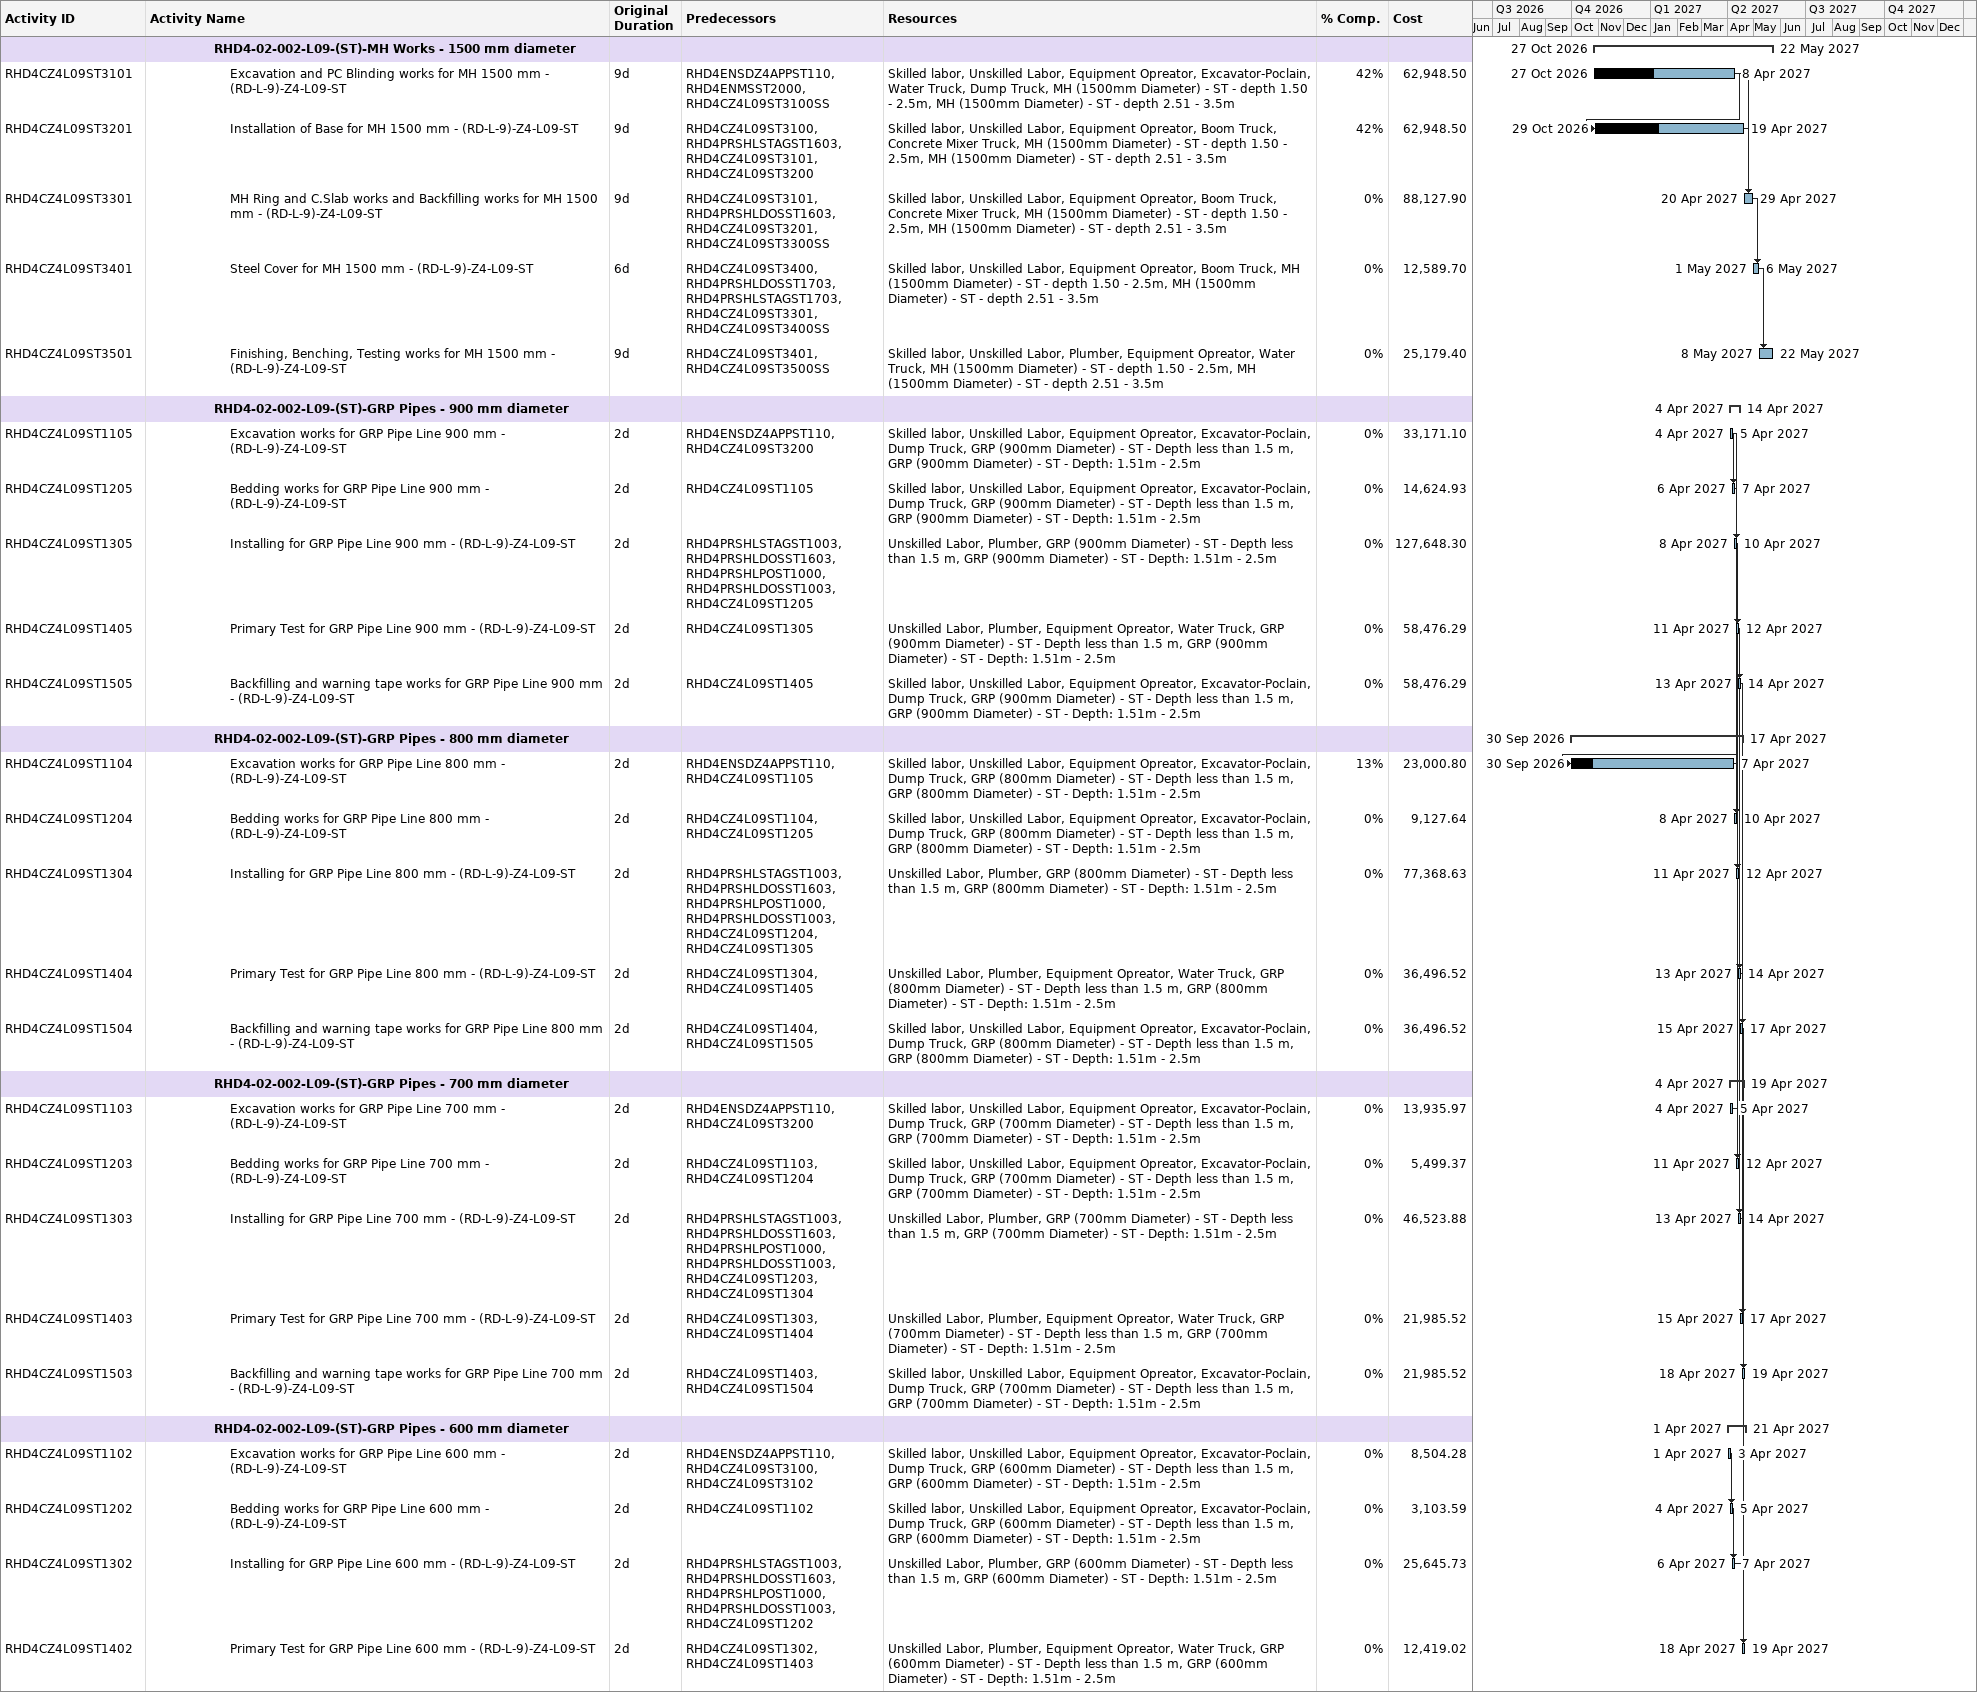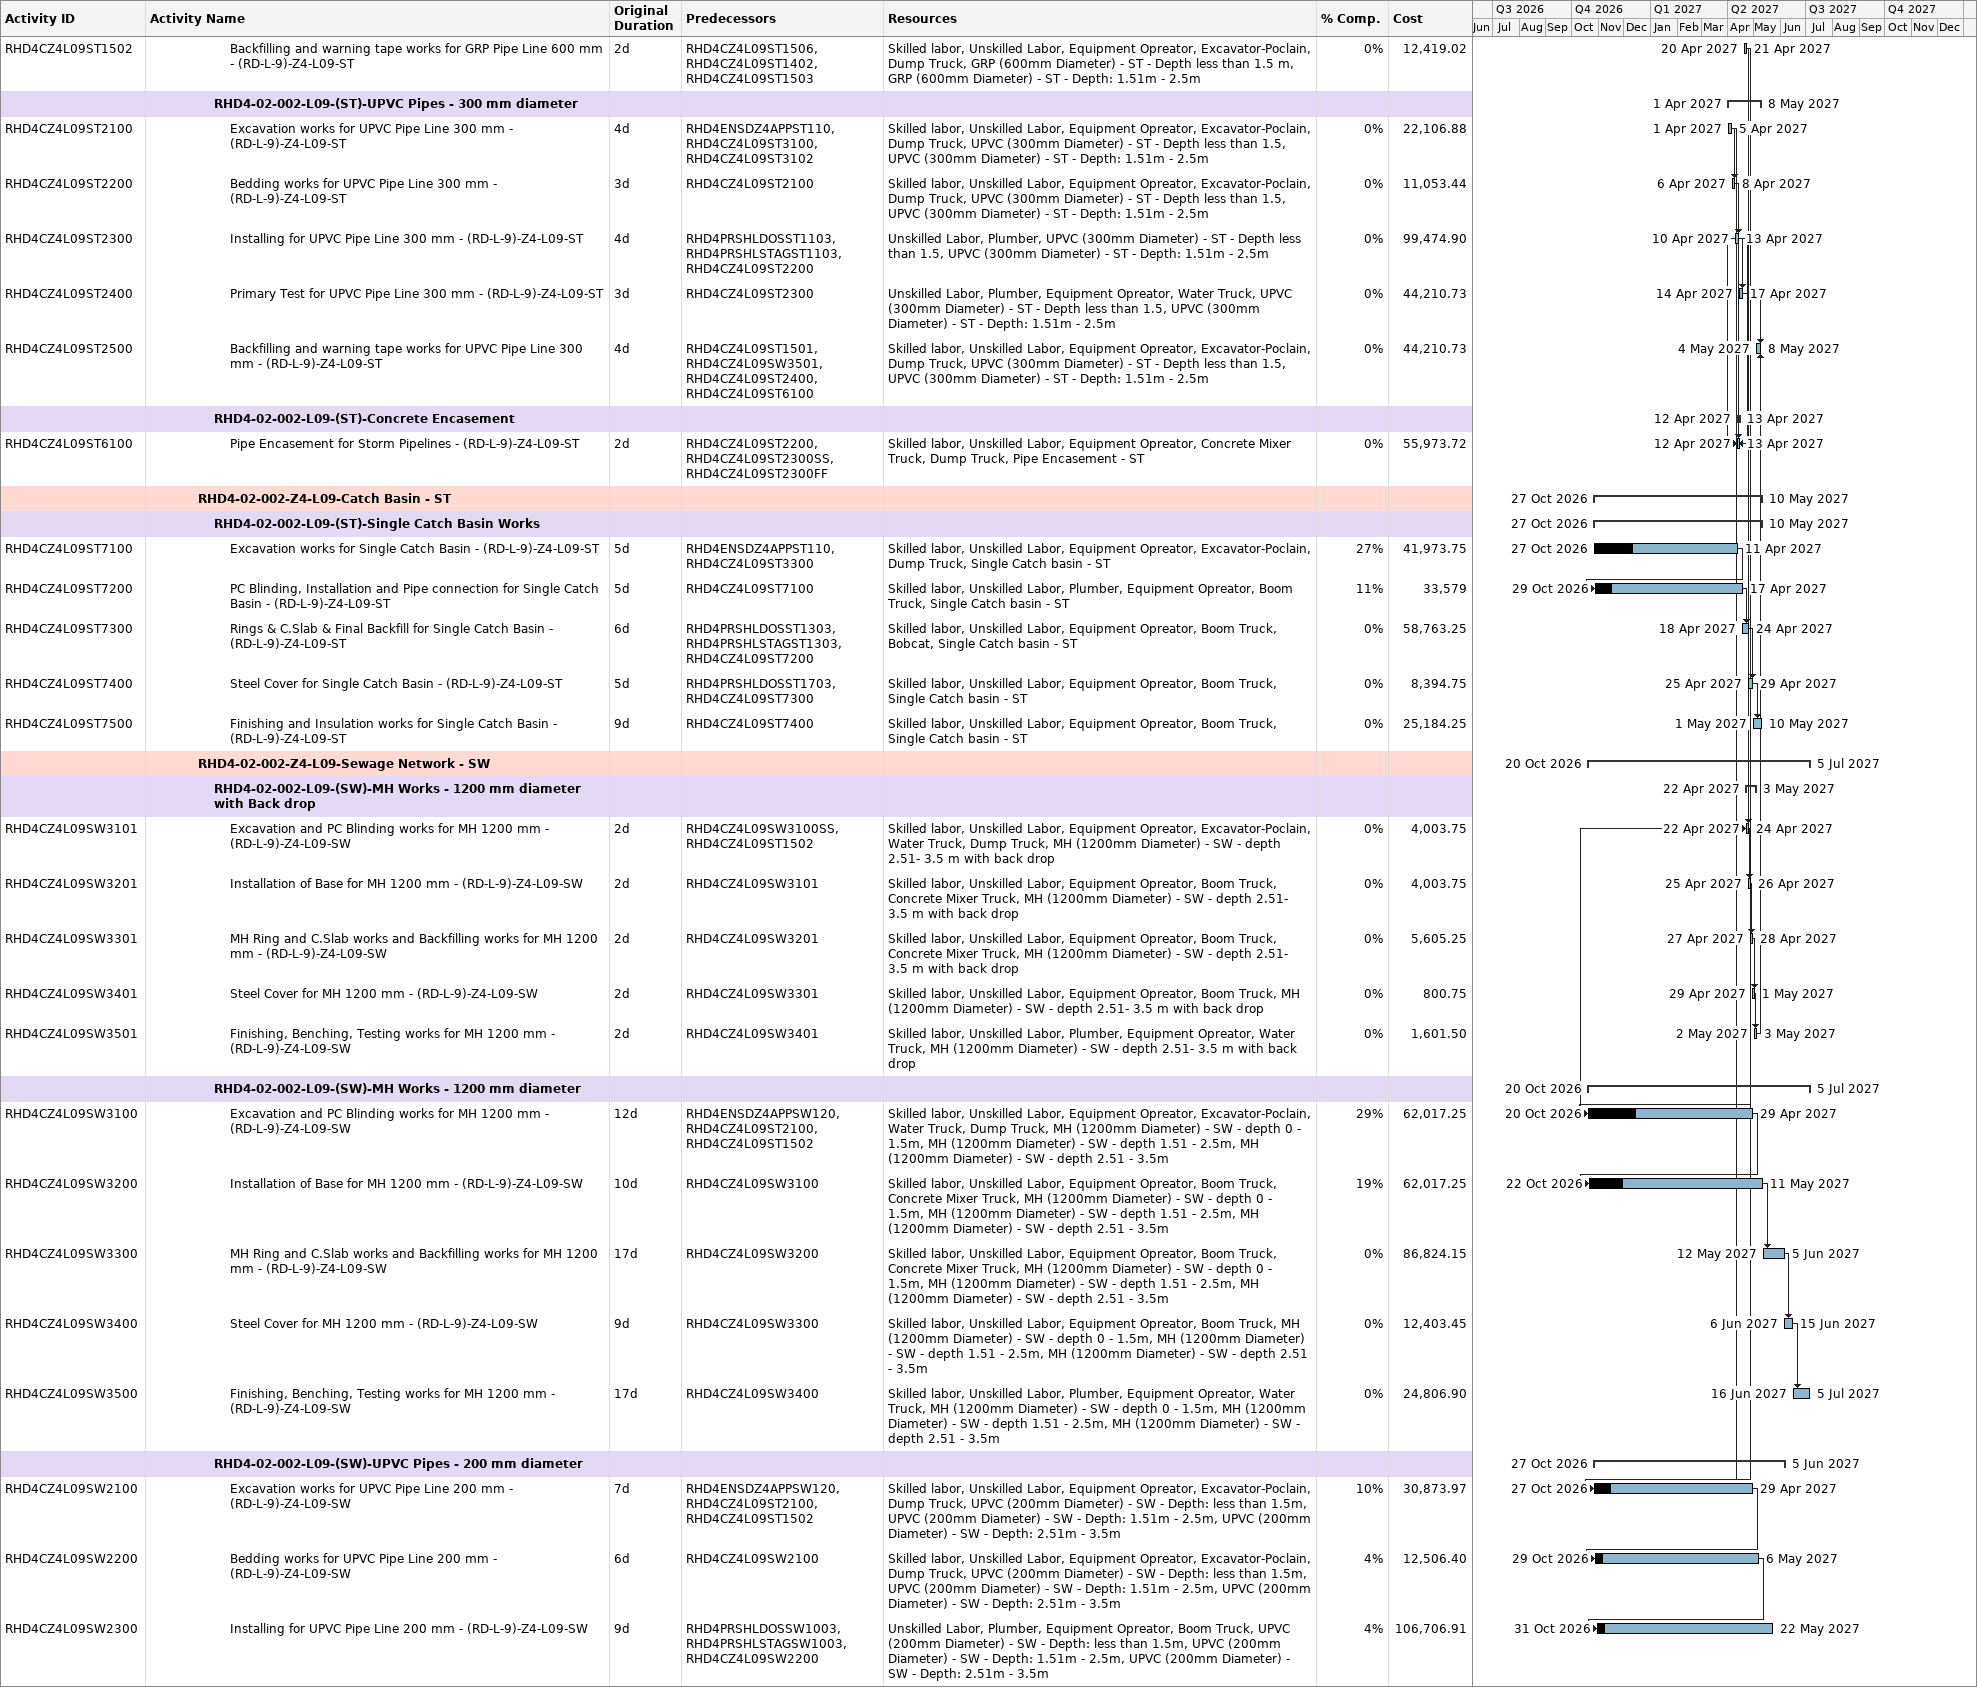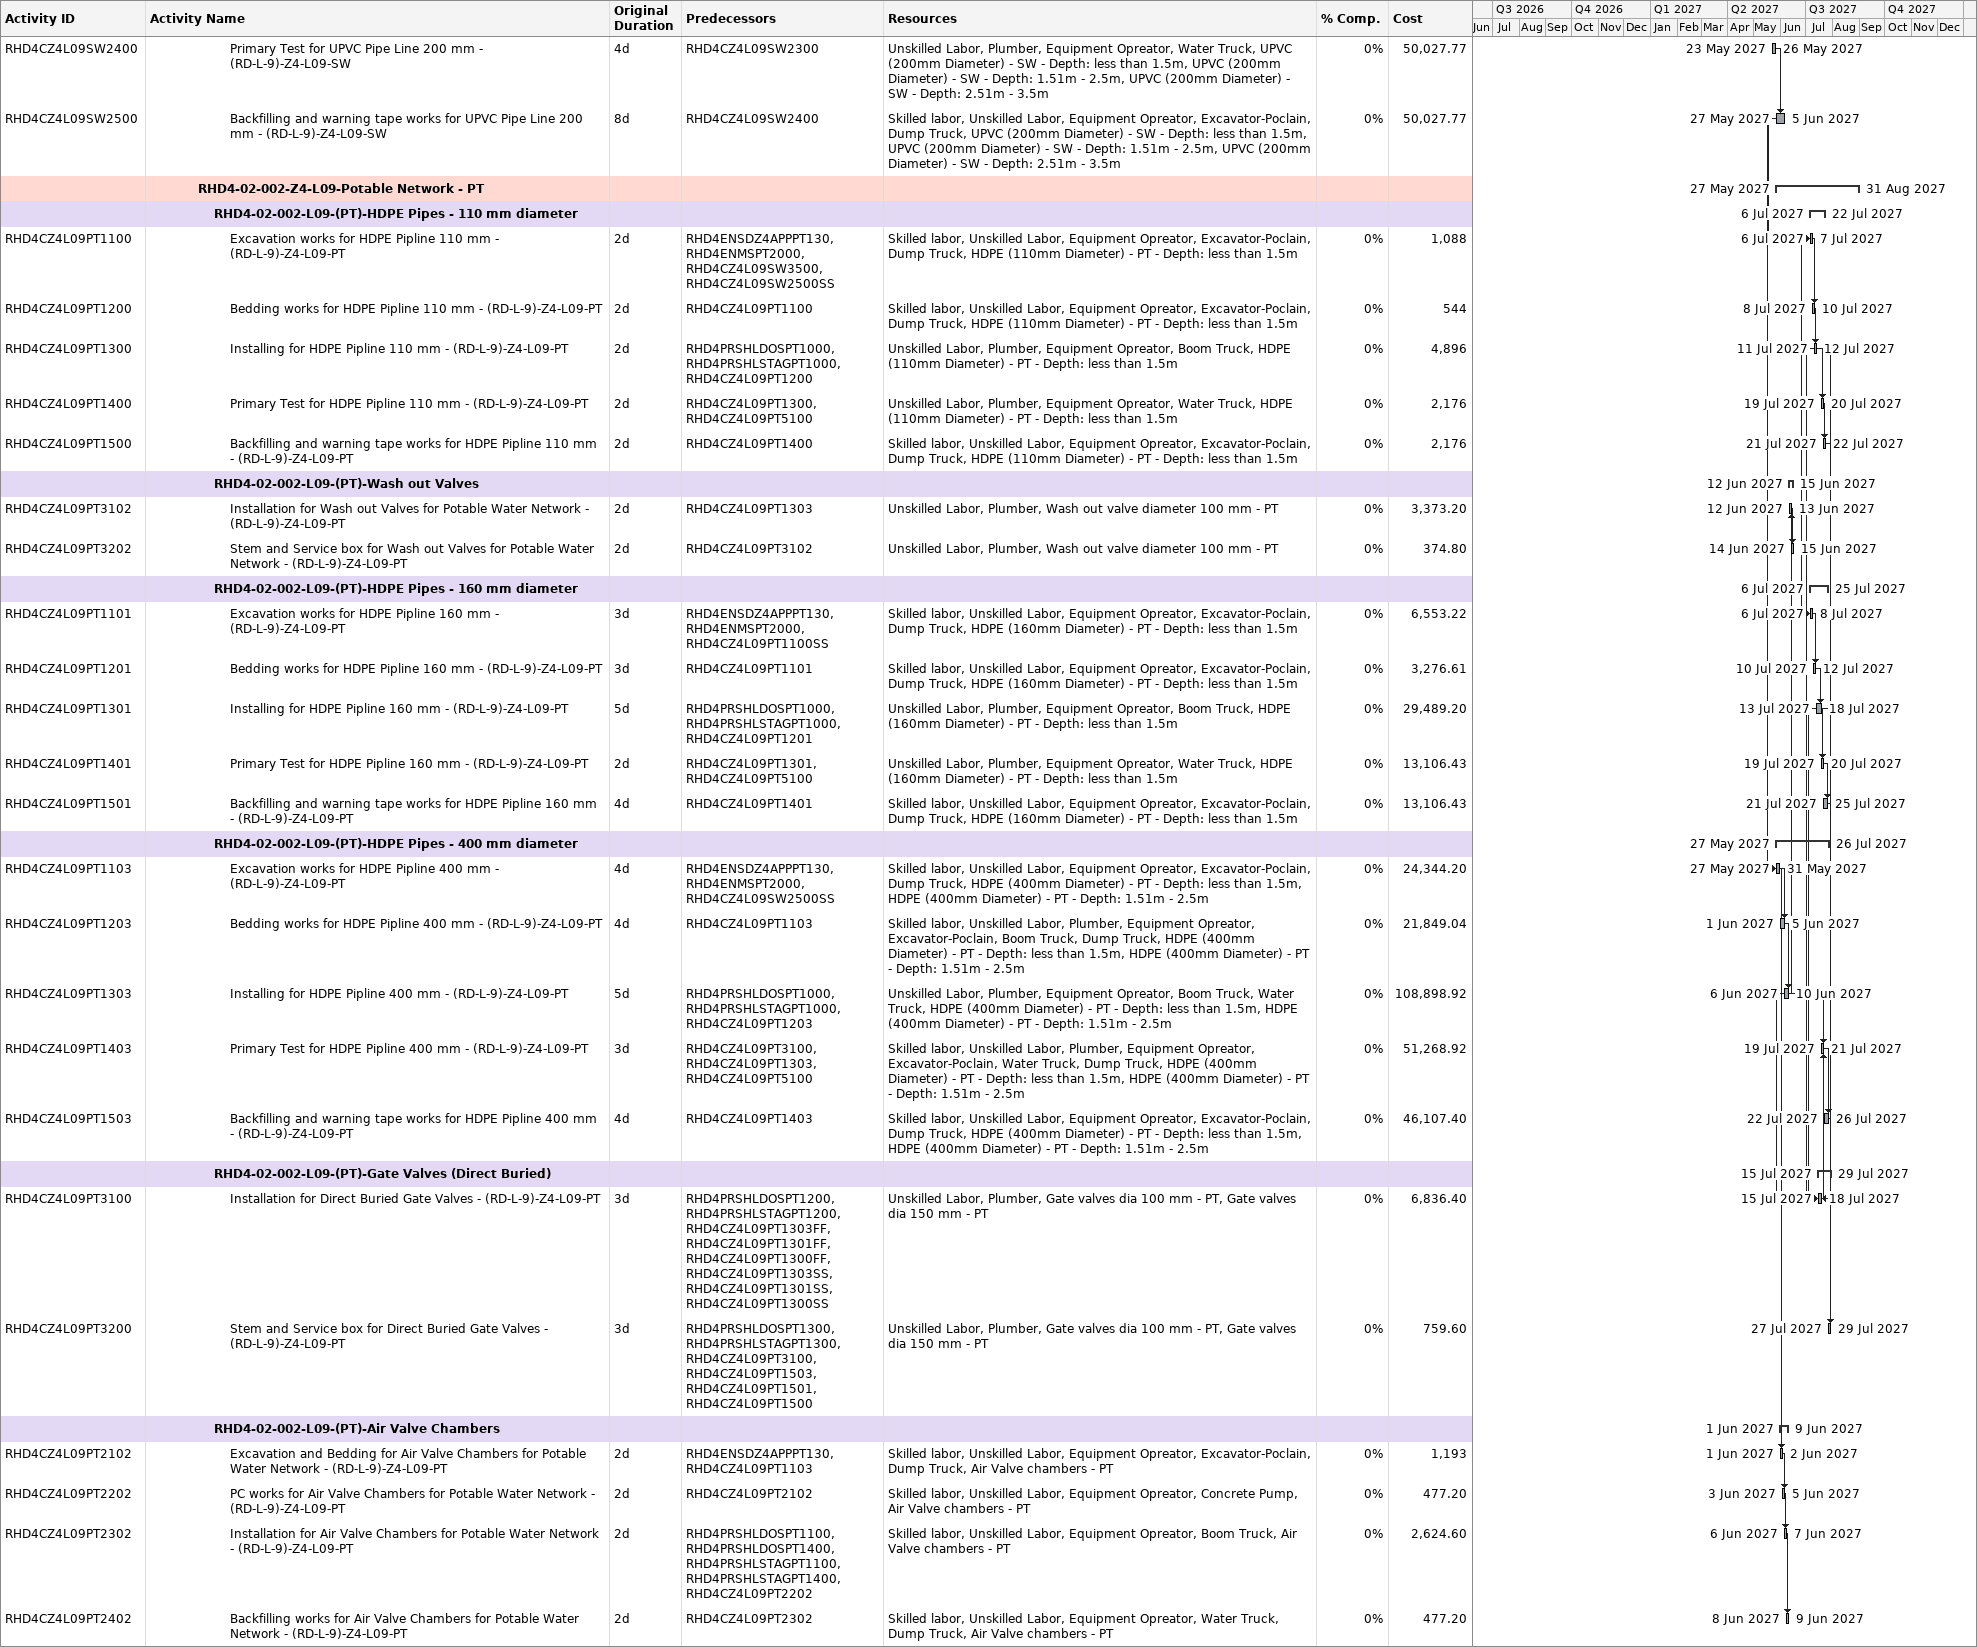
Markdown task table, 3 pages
| ID | Level | Task | Original duration | Start | Finish | Predecessors | Resources | % complete | Cost |
|---|---|---|---|---|---|---|---|---|---|
|  | 5 | **RHD4-02-002-L09-(ST)-MH Works - 1500 mm diameter** |  | 2026-10-27 | 2027-05-22 |  |  |  |  |
| RHD4CZ4L09ST3101 | 6 | Excavation and PC Blinding works for MH 1500 mm - (RD-L-9)-Z4-L09-ST | 9d | 2026-10-27 | 2027-04-08 | RHD4ENSDZ4APPST110, RHD4ENMSST2000, RHD4CZ4L09ST3100SS | Skilled labor, Unskilled Labor, Equipment Opreator, Excavator-Poclain, Water Truck, Dump Truck, MH (1500mm Diameter) - ST - depth 1.50 - 2.5m, MH (1500mm Diameter) - ST - depth 2.51 - 3.5m | 42 | 62948.50 |
| RHD4CZ4L09ST3201 | 6 | Installation of Base for MH 1500 mm - (RD-L-9)-Z4-L09-ST | 9d | 2026-10-29 | 2027-04-19 | RHD4CZ4L09ST3100, RHD4PRSHLSTAGST1603, RHD4CZ4L09ST3101, RHD4CZ4L09ST3200 | Skilled labor, Unskilled Labor, Equipment Opreator, Boom Truck, Concrete Mixer Truck, MH (1500mm Diameter) - ST - depth 1.50 - 2.5m, MH (1500mm Diameter) - ST - depth 2.51 - 3.5m | 42 | 62948.50 |
| RHD4CZ4L09ST3301 | 6 | MH Ring and C.Slab works and Backfilling works for MH 1500 mm - (RD-L-9)-Z4-L09-ST | 9d | 2027-04-20 | 2027-04-29 | RHD4CZ4L09ST3101, RHD4PRSHLDOSST1603, RHD4CZ4L09ST3201, RHD4CZ4L09ST3300SS | Skilled labor, Unskilled Labor, Equipment Opreator, Boom Truck, Concrete Mixer Truck, MH (1500mm Diameter) - ST - depth 1.50 - 2.5m, MH (1500mm Diameter) - ST - depth 2.51 - 3.5m | 0 | 88127.90 |
| RHD4CZ4L09ST3401 | 6 | Steel Cover for MH 1500 mm - (RD-L-9)-Z4-L09-ST | 6d | 2027-05-01 | 2027-05-06 | RHD4CZ4L09ST3400, RHD4PRSHLDOSST1703, RHD4PRSHLSTAGST1703, RHD4CZ4L09ST3301, RHD4CZ4L09ST3400SS | Skilled labor, Unskilled Labor, Equipment Opreator, Boom Truck, MH (1500mm Diameter) - ST - depth 1.50 - 2.5m, MH (1500mm Diameter) - ST - depth 2.51 - 3.5m | 0 | 12589.70 |
| RHD4CZ4L09ST3501 | 6 | Finishing, Benching, Testing works for MH 1500 mm - (RD-L-9)-Z4-L09-ST | 9d | 2027-05-08 | 2027-05-22 | RHD4CZ4L09ST3401, RHD4CZ4L09ST3500SS | Skilled labor, Unskilled Labor, Plumber, Equipment Opreator, Water Truck, MH (1500mm Diameter) - ST - depth 1.50 - 2.5m, MH (1500mm Diameter) - ST - depth 2.51 - 3.5m | 0 | 25179.40 |
|  | 5 | **RHD4-02-002-L09-(ST)-GRP Pipes - 900 mm diameter** |  | 2027-04-04 | 2027-04-14 |  |  |  |  |
| RHD4CZ4L09ST1105 | 6 | Excavation works for GRP Pipe Line 900 mm - (RD-L-9)-Z4-L09-ST | 2d | 2027-04-04 | 2027-04-05 | RHD4ENSDZ4APPST110, RHD4CZ4L09ST3200 | Skilled labor, Unskilled Labor, Equipment Opreator, Excavator-Poclain, Dump Truck, GRP (900mm Diameter) - ST - Depth less than 1.5 m, GRP (900mm Diameter) - ST - Depth: 1.51m - 2.5m | 0 | 33171.10 |
| RHD4CZ4L09ST1205 | 6 | Bedding works for GRP Pipe Line 900 mm - (RD-L-9)-Z4-L09-ST | 2d | 2027-04-06 | 2027-04-07 | RHD4CZ4L09ST1105 | Skilled labor, Unskilled Labor, Equipment Opreator, Excavator-Poclain, Dump Truck, GRP (900mm Diameter) - ST - Depth less than 1.5 m, GRP (900mm Diameter) - ST - Depth: 1.51m - 2.5m | 0 | 14624.93 |
| RHD4CZ4L09ST1305 | 6 | Installing for GRP Pipe Line 900 mm - (RD-L-9)-Z4-L09-ST | 2d | 2027-04-08 | 2027-04-10 | RHD4PRSHLSTAGST1003, RHD4PRSHLDOSST1603, RHD4PRSHLPOST1000, RHD4PRSHLDOSST1003, RHD4CZ4L09ST1205 | Unskilled Labor, Plumber, GRP (900mm Diameter) - ST - Depth less than 1.5 m, GRP (900mm Diameter) - ST - Depth: 1.51m - 2.5m | 0 | 127648.30 |
| RHD4CZ4L09ST1405 | 6 | Primary Test for GRP Pipe Line 900 mm - (RD-L-9)-Z4-L09-ST | 2d | 2027-04-11 | 2027-04-12 | RHD4CZ4L09ST1305 | Unskilled Labor, Plumber, Equipment Opreator, Water Truck, GRP (900mm Diameter) - ST - Depth less than 1.5 m, GRP (900mm Diameter) - ST - Depth: 1.51m - 2.5m | 0 | 58476.29 |
| RHD4CZ4L09ST1505 | 6 | Backfilling and warning tape works for GRP Pipe Line 900 mm - (RD-L-9)-Z4-L09-ST | 2d | 2027-04-13 | 2027-04-14 | RHD4CZ4L09ST1405 | Skilled labor, Unskilled Labor, Equipment Opreator, Excavator-Poclain, Dump Truck, GRP (900mm Diameter) - ST - Depth less than 1.5 m, GRP (900mm Diameter) - ST - Depth: 1.51m - 2.5m | 0 | 58476.29 |
|  | 5 | **RHD4-02-002-L09-(ST)-GRP Pipes - 800 mm diameter** |  | 2026-09-30 | 2027-04-17 |  |  |  |  |
| RHD4CZ4L09ST1104 | 6 | Excavation works for GRP Pipe Line 800 mm - (RD-L-9)-Z4-L09-ST | 2d | 2026-09-30 | 2027-04-07 | RHD4ENSDZ4APPST110, RHD4CZ4L09ST1105 | Skilled labor, Unskilled Labor, Equipment Opreator, Excavator-Poclain, Dump Truck, GRP (800mm Diameter) - ST - Depth less than 1.5 m, GRP (800mm Diameter) - ST - Depth: 1.51m - 2.5m | 13 | 23000.80 |
| RHD4CZ4L09ST1204 | 6 | Bedding works for GRP Pipe Line 800 mm - (RD-L-9)-Z4-L09-ST | 2d | 2027-04-08 | 2027-04-10 | RHD4CZ4L09ST1104, RHD4CZ4L09ST1205 | Skilled labor, Unskilled Labor, Equipment Opreator, Excavator-Poclain, Dump Truck, GRP (800mm Diameter) - ST - Depth less than 1.5 m, GRP (800mm Diameter) - ST - Depth: 1.51m - 2.5m | 0 | 9127.64 |
| RHD4CZ4L09ST1304 | 6 | Installing for GRP Pipe Line 800 mm - (RD-L-9)-Z4-L09-ST | 2d | 2027-04-11 | 2027-04-12 | RHD4PRSHLSTAGST1003, RHD4PRSHLDOSST1603, RHD4PRSHLPOST1000, RHD4PRSHLDOSST1003, RHD4CZ4L09ST1204, RHD4CZ4L09ST1305 | Unskilled Labor, Plumber, GRP (800mm Diameter) - ST - Depth less than 1.5 m, GRP (800mm Diameter) - ST - Depth: 1.51m - 2.5m | 0 | 77368.63 |
| RHD4CZ4L09ST1404 | 6 | Primary Test for GRP Pipe Line 800 mm - (RD-L-9)-Z4-L09-ST | 2d | 2027-04-13 | 2027-04-14 | RHD4CZ4L09ST1304, RHD4CZ4L09ST1405 | Unskilled Labor, Plumber, Equipment Opreator, Water Truck, GRP (800mm Diameter) - ST - Depth less than 1.5 m, GRP (800mm Diameter) - ST - Depth: 1.51m - 2.5m | 0 | 36496.52 |
| RHD4CZ4L09ST1504 | 6 | Backfilling and warning tape works for GRP Pipe Line 800 mm - (RD-L-9)-Z4-L09-ST | 2d | 2027-04-15 | 2027-04-17 | RHD4CZ4L09ST1404, RHD4CZ4L09ST1505 | Skilled labor, Unskilled Labor, Equipment Opreator, Excavator-Poclain, Dump Truck, GRP (800mm Diameter) - ST - Depth less than 1.5 m, GRP (800mm Diameter) - ST - Depth: 1.51m - 2.5m | 0 | 36496.52 |
|  | 5 | **RHD4-02-002-L09-(ST)-GRP Pipes - 700 mm diameter** |  | 2027-04-04 | 2027-04-19 |  |  |  |  |
| RHD4CZ4L09ST1103 | 6 | Excavation works for GRP Pipe Line 700 mm - (RD-L-9)-Z4-L09-ST | 2d | 2027-04-04 | 2027-04-05 | RHD4ENSDZ4APPST110, RHD4CZ4L09ST3200 | Skilled labor, Unskilled Labor, Equipment Opreator, Excavator-Poclain, Dump Truck, GRP (700mm Diameter) - ST - Depth less than 1.5 m, GRP (700mm Diameter) - ST - Depth: 1.51m - 2.5m | 0 | 13935.97 |
| RHD4CZ4L09ST1203 | 6 | Bedding works for GRP Pipe Line 700 mm - (RD-L-9)-Z4-L09-ST | 2d | 2027-04-11 | 2027-04-12 | RHD4CZ4L09ST1103, RHD4CZ4L09ST1204 | Skilled labor, Unskilled Labor, Equipment Opreator, Excavator-Poclain, Dump Truck, GRP (700mm Diameter) - ST - Depth less than 1.5 m, GRP (700mm Diameter) - ST - Depth: 1.51m - 2.5m | 0 | 5499.37 |
| RHD4CZ4L09ST1303 | 6 | Installing for GRP Pipe Line 700 mm - (RD-L-9)-Z4-L09-ST | 2d | 2027-04-13 | 2027-04-14 | RHD4PRSHLSTAGST1003, RHD4PRSHLDOSST1603, RHD4PRSHLPOST1000, RHD4PRSHLDOSST1003, RHD4CZ4L09ST1203, RHD4CZ4L09ST1304 | Unskilled Labor, Plumber, GRP (700mm Diameter) - ST - Depth less than 1.5 m, GRP (700mm Diameter) - ST - Depth: 1.51m - 2.5m | 0 | 46523.88 |
| RHD4CZ4L09ST1403 | 6 | Primary Test for GRP Pipe Line 700 mm - (RD-L-9)-Z4-L09-ST | 2d | 2027-04-15 | 2027-04-17 | RHD4CZ4L09ST1303, RHD4CZ4L09ST1404 | Unskilled Labor, Plumber, Equipment Opreator, Water Truck, GRP (700mm Diameter) - ST - Depth less than 1.5 m, GRP (700mm Diameter) - ST - Depth: 1.51m - 2.5m | 0 | 21985.52 |
| RHD4CZ4L09ST1503 | 6 | Backfilling and warning tape works for GRP Pipe Line 700 mm - (RD-L-9)-Z4-L09-ST | 2d | 2027-04-18 | 2027-04-19 | RHD4CZ4L09ST1403, RHD4CZ4L09ST1504 | Skilled labor, Unskilled Labor, Equipment Opreator, Excavator-Poclain, Dump Truck, GRP (700mm Diameter) - ST - Depth less than 1.5 m, GRP (700mm Diameter) - ST - Depth: 1.51m - 2.5m | 0 | 21985.52 |
|  | 5 | **RHD4-02-002-L09-(ST)-GRP Pipes - 600 mm diameter** |  | 2027-04-01 | 2027-04-21 |  |  |  |  |
| RHD4CZ4L09ST1102 | 6 | Excavation works for GRP Pipe Line 600 mm - (RD-L-9)-Z4-L09-ST | 2d | 2027-04-01 | 2027-04-03 | RHD4ENSDZ4APPST110, RHD4CZ4L09ST3100, RHD4CZ4L09ST3102 | Skilled labor, Unskilled Labor, Equipment Opreator, Excavator-Poclain, Dump Truck, GRP (600mm Diameter) - ST - Depth less than 1.5 m, GRP (600mm Diameter) - ST - Depth: 1.51m - 2.5m | 0 | 8504.28 |
| RHD4CZ4L09ST1202 | 6 | Bedding works for GRP Pipe Line 600 mm - (RD-L-9)-Z4-L09-ST | 2d | 2027-04-04 | 2027-04-05 | RHD4CZ4L09ST1102 | Skilled labor, Unskilled Labor, Equipment Opreator, Excavator-Poclain, Dump Truck, GRP (600mm Diameter) - ST - Depth less than 1.5 m, GRP (600mm Diameter) - ST - Depth: 1.51m - 2.5m | 0 | 3103.59 |
| RHD4CZ4L09ST1302 | 6 | Installing for GRP Pipe Line 600 mm - (RD-L-9)-Z4-L09-ST | 2d | 2027-04-06 | 2027-04-07 | RHD4PRSHLSTAGST1003, RHD4PRSHLDOSST1603, RHD4PRSHLPOST1000, RHD4PRSHLDOSST1003, RHD4CZ4L09ST1202 | Unskilled Labor, Plumber, GRP (600mm Diameter) - ST - Depth less than 1.5 m, GRP (600mm Diameter) - ST - Depth: 1.51m - 2.5m | 0 | 25645.73 |
| RHD4CZ4L09ST1402 | 6 | Primary Test for GRP Pipe Line 600 mm - (RD-L-9)-Z4-L09-ST | 2d | 2027-04-18 | 2027-04-19 | RHD4CZ4L09ST1302, RHD4CZ4L09ST1403 | Unskilled Labor, Plumber, Equipment Opreator, Water Truck, GRP (600mm Diameter) - ST - Depth less than 1.5 m, GRP (600mm Diameter) - ST - Depth: 1.51m - 2.5m | 0 | 12419.02 |
| RHD4CZ4L09ST1502 | 6 | Backfilling and warning tape works for GRP Pipe Line 600 mm - (RD-L-9)-Z4-L09-ST | 2d | 2027-04-20 | 2027-04-21 | RHD4CZ4L09ST1506, RHD4CZ4L09ST1402, RHD4CZ4L09ST1503 | Skilled labor, Unskilled Labor, Equipment Opreator, Excavator-Poclain, Dump Truck, GRP (600mm Diameter) - ST - Depth less than 1.5 m, GRP (600mm Diameter) - ST - Depth: 1.51m - 2.5m | 0 | 12419.02 |
|  | 5 | **RHD4-02-002-L09-(ST)-UPVC Pipes - 300 mm diameter** |  | 2027-04-01 | 2027-05-08 |  |  |  |  |
| RHD4CZ4L09ST2100 | 6 | Excavation works for UPVC Pipe Line 300 mm - (RD-L-9)-Z4-L09-ST | 4d | 2027-04-01 | 2027-04-05 | RHD4ENSDZ4APPST110, RHD4CZ4L09ST3100, RHD4CZ4L09ST3102 | Skilled labor, Unskilled Labor, Equipment Opreator, Excavator-Poclain, Dump Truck, UPVC (300mm Diameter) - ST - Depth less than 1.5, UPVC (300mm Diameter) - ST - Depth: 1.51m - 2.5m | 0 | 22106.88 |
| RHD4CZ4L09ST2200 | 6 | Bedding works for UPVC Pipe Line 300 mm - (RD-L-9)-Z4-L09-ST | 3d | 2027-04-06 | 2027-04-08 | RHD4CZ4L09ST2100 | Skilled labor, Unskilled Labor, Equipment Opreator, Excavator-Poclain, Dump Truck, UPVC (300mm Diameter) - ST - Depth less than 1.5, UPVC (300mm Diameter) - ST - Depth: 1.51m - 2.5m | 0 | 11053.44 |
| RHD4CZ4L09ST2300 | 6 | Installing for UPVC Pipe Line 300 mm - (RD-L-9)-Z4-L09-ST | 4d | 2027-04-10 | 2027-04-13 | RHD4PRSHLDOSST1103, RHD4PRSHLSTAGST1103, RHD4CZ4L09ST2200 | Unskilled Labor, Plumber, UPVC (300mm Diameter) - ST - Depth less than 1.5, UPVC (300mm Diameter) - ST - Depth: 1.51m - 2.5m | 0 | 99474.90 |
| RHD4CZ4L09ST2400 | 6 | Primary Test for UPVC Pipe Line 300 mm - (RD-L-9)-Z4-L09-ST | 3d | 2027-04-14 | 2027-04-17 | RHD4CZ4L09ST2300 | Unskilled Labor, Plumber, Equipment Opreator, Water Truck, UPVC (300mm Diameter) - ST - Depth less than 1.5, UPVC (300mm Diameter) - ST - Depth: 1.51m - 2.5m | 0 | 44210.73 |
| RHD4CZ4L09ST2500 | 6 | Backfilling and warning tape works for UPVC Pipe Line 300 mm - (RD-L-9)-Z4-L09-ST | 4d | 2027-05-04 | 2027-05-08 | RHD4CZ4L09ST1501, RHD4CZ4L09SW3501, RHD4CZ4L09ST2400, RHD4CZ4L09ST6100 | Skilled labor, Unskilled Labor, Equipment Opreator, Excavator-Poclain, Dump Truck, UPVC (300mm Diameter) - ST - Depth less than 1.5, UPVC (300mm Diameter) - ST - Depth: 1.51m - 2.5m | 0 | 44210.73 |
|  | 5 | **RHD4-02-002-L09-(ST)-Concrete Encasement** |  | 2027-04-12 | 2027-04-13 |  |  |  |  |
| RHD4CZ4L09ST6100 | 6 | Pipe Encasement for Storm Pipelines - (RD-L-9)-Z4-L09-ST | 2d | 2027-04-12 | 2027-04-13 | RHD4CZ4L09ST2200, RHD4CZ4L09ST2300SS, RHD4CZ4L09ST2300FF | Skilled labor, Unskilled Labor, Equipment Opreator, Concrete Mixer Truck, Dump Truck, Pipe Encasement - ST | 0 | 55973.72 |
|  | 4 | **RHD4-02-002-Z4-L09-Catch Basin - ST** |  | 2026-10-27 | 2027-05-10 |  |  |  |  |
|  | 5 | **RHD4-02-002-L09-(ST)-Single Catch Basin Works** |  | 2026-10-27 | 2027-05-10 |  |  |  |  |
| RHD4CZ4L09ST7100 | 6 | Excavation works for Single Catch Basin - (RD-L-9)-Z4-L09-ST | 5d | 2026-10-27 | 2027-04-11 | RHD4ENSDZ4APPST110, RHD4CZ4L09ST3300 | Skilled labor, Unskilled Labor, Equipment Opreator, Excavator-Poclain, Dump Truck, Single Catch basin - ST | 27 | 41973.75 |
| RHD4CZ4L09ST7200 | 6 | PC Blinding, Installation and Pipe connection for Single Catch Basin - (RD-L-9)-Z4-L09-ST | 5d | 2026-10-29 | 2027-04-17 | RHD4CZ4L09ST7100 | Skilled labor, Unskilled Labor, Plumber, Equipment Opreator, Boom Truck, Single Catch basin - ST | 11 | 33579 |
| RHD4CZ4L09ST7300 | 6 | Rings & C.Slab & Final Backfill for Single Catch Basin - (RD-L-9)-Z4-L09-ST | 6d | 2027-04-18 | 2027-04-24 | RHD4PRSHLDOSST1303, RHD4PRSHLSTAGST1303, RHD4CZ4L09ST7200 | Skilled labor, Unskilled Labor, Equipment Opreator, Boom Truck, Bobcat, Single Catch basin - ST | 0 | 58763.25 |
| RHD4CZ4L09ST7400 | 6 | Steel Cover for Single Catch Basin - (RD-L-9)-Z4-L09-ST | 5d | 2027-04-25 | 2027-04-29 | RHD4PRSHLDOSST1703, RHD4CZ4L09ST7300 | Skilled labor, Unskilled Labor, Equipment Opreator, Boom Truck, Single Catch basin - ST | 0 | 8394.75 |
| RHD4CZ4L09ST7500 | 6 | Finishing and Insulation works for Single Catch Basin - (RD-L-9)-Z4-L09-ST | 9d | 2027-05-01 | 2027-05-10 | RHD4CZ4L09ST7400 | Skilled labor, Unskilled Labor, Equipment Opreator, Boom Truck, Single Catch basin - ST | 0 | 25184.25 |
|  | 4 | **RHD4-02-002-Z4-L09-Sewage Network - SW** |  | 2026-10-20 | 2027-07-05 |  |  |  |  |
|  | 5 | **RHD4-02-002-L09-(SW)-MH Works - 1200 mm diameter with Back drop** |  | 2027-04-22 | 2027-05-03 |  |  |  |  |
| RHD4CZ4L09SW3101 | 6 | Excavation and PC Blinding works for MH 1200 mm - (RD-L-9)-Z4-L09-SW | 2d | 2027-04-22 | 2027-04-24 | RHD4CZ4L09SW3100SS, RHD4CZ4L09ST1502 | Skilled labor, Unskilled Labor, Equipment Opreator, Excavator-Poclain, Water Truck, Dump Truck, MH (1200mm Diameter) - SW - depth 2.51- 3.5 m with back drop | 0 | 4003.75 |
| RHD4CZ4L09SW3201 | 6 | Installation of Base for MH 1200 mm - (RD-L-9)-Z4-L09-SW | 2d | 2027-04-25 | 2027-04-26 | RHD4CZ4L09SW3101 | Skilled labor, Unskilled Labor, Equipment Opreator, Boom Truck, Concrete Mixer Truck, MH (1200mm Diameter) - SW - depth 2.51- 3.5 m with back drop | 0 | 4003.75 |
| RHD4CZ4L09SW3301 | 6 | MH Ring and C.Slab works and Backfilling works for MH 1200 mm - (RD-L-9)-Z4-L09-SW | 2d | 2027-04-27 | 2027-04-28 | RHD4CZ4L09SW3201 | Skilled labor, Unskilled Labor, Equipment Opreator, Boom Truck, Concrete Mixer Truck, MH (1200mm Diameter) - SW - depth 2.51- 3.5 m with back drop | 0 | 5605.25 |
| RHD4CZ4L09SW3401 | 6 | Steel Cover for MH 1200 mm - (RD-L-9)-Z4-L09-SW | 2d | 2027-04-29 | 2027-05-01 | RHD4CZ4L09SW3301 | Skilled labor, Unskilled Labor, Equipment Opreator, Boom Truck, MH (1200mm Diameter) - SW - depth 2.51- 3.5 m with back drop | 0 | 800.75 |
| RHD4CZ4L09SW3501 | 6 | Finishing, Benching, Testing works for MH 1200 mm - (RD-L-9)-Z4-L09-SW | 2d | 2027-05-02 | 2027-05-03 | RHD4CZ4L09SW3401 | Skilled labor, Unskilled Labor, Plumber, Equipment Opreator, Water Truck, MH (1200mm Diameter) - SW - depth 2.51- 3.5 m with back drop | 0 | 1601.50 |
|  | 5 | **RHD4-02-002-L09-(SW)-MH Works - 1200 mm diameter** |  | 2026-10-20 | 2027-07-05 |  |  |  |  |
| RHD4CZ4L09SW3100 | 6 | Excavation and PC Blinding works for MH 1200 mm - (RD-L-9)-Z4-L09-SW | 12d | 2026-10-20 | 2027-04-29 | RHD4ENSDZ4APPSW120, RHD4CZ4L09ST2100, RHD4CZ4L09ST1502 | Skilled labor, Unskilled Labor, Equipment Opreator, Excavator-Poclain, Water Truck, Dump Truck, MH (1200mm Diameter) - SW - depth 0 - 1.5m, MH (1200mm Diameter) - SW - depth 1.51 - 2.5m, MH (1200mm Diameter) - SW - depth 2.51 - 3.5m | 29 | 62017.25 |
| RHD4CZ4L09SW3200 | 6 | Installation of Base for MH 1200 mm - (RD-L-9)-Z4-L09-SW | 10d | 2026-10-22 | 2027-05-11 | RHD4CZ4L09SW3100 | Skilled labor, Unskilled Labor, Equipment Opreator, Boom Truck, Concrete Mixer Truck, MH (1200mm Diameter) - SW - depth 0 - 1.5m, MH (1200mm Diameter) - SW - depth 1.51 - 2.5m, MH (1200mm Diameter) - SW - depth 2.51 - 3.5m | 19 | 62017.25 |
| RHD4CZ4L09SW3300 | 6 | MH Ring and C.Slab works and Backfilling works for MH 1200 mm - (RD-L-9)-Z4-L09-SW | 17d | 2027-05-12 | 2027-06-05 | RHD4CZ4L09SW3200 | Skilled labor, Unskilled Labor, Equipment Opreator, Boom Truck, Concrete Mixer Truck, MH (1200mm Diameter) - SW - depth 0 - 1.5m, MH (1200mm Diameter) - SW - depth 1.51 - 2.5m, MH (1200mm Diameter) - SW - depth 2.51 - 3.5m | 0 | 86824.15 |
| RHD4CZ4L09SW3400 | 6 | Steel Cover for MH 1200 mm - (RD-L-9)-Z4-L09-SW | 9d | 2027-06-06 | 2027-06-15 | RHD4CZ4L09SW3300 | Skilled labor, Unskilled Labor, Equipment Opreator, Boom Truck, MH (1200mm Diameter) - SW - depth 0 - 1.5m, MH (1200mm Diameter) - SW - depth 1.51 - 2.5m, MH (1200mm Diameter) - SW - depth 2.51 - 3.5m | 0 | 12403.45 |
| RHD4CZ4L09SW3500 | 6 | Finishing, Benching, Testing works for MH 1200 mm - (RD-L-9)-Z4-L09-SW | 17d | 2027-06-16 | 2027-07-05 | RHD4CZ4L09SW3400 | Skilled labor, Unskilled Labor, Plumber, Equipment Opreator, Water Truck, MH (1200mm Diameter) - SW - depth 0 - 1.5m, MH (1200mm Diameter) - SW - depth 1.51 - 2.5m, MH (1200mm Diameter) - SW - depth 2.51 - 3.5m | 0 | 24806.90 |
|  | 5 | **RHD4-02-002-L09-(SW)-UPVC Pipes - 200 mm diameter** |  | 2026-10-27 | 2027-06-05 |  |  |  |  |
| RHD4CZ4L09SW2100 | 6 | Excavation works for UPVC Pipe Line 200 mm - (RD-L-9)-Z4-L09-SW | 7d | 2026-10-27 | 2027-04-29 | RHD4ENSDZ4APPSW120, RHD4CZ4L09ST2100, RHD4CZ4L09ST1502 | Skilled labor, Unskilled Labor, Equipment Opreator, Excavator-Poclain, Dump Truck, UPVC (200mm Diameter) - SW - Depth: less than 1.5m, UPVC (200mm Diameter) - SW - Depth: 1.51m - 2.5m, UPVC (200mm Diameter) - SW - Depth: 2.51m - 3.5m | 10 | 30873.97 |
| RHD4CZ4L09SW2200 | 6 | Bedding works for UPVC Pipe Line 200 mm - (RD-L-9)-Z4-L09-SW | 6d | 2026-10-29 | 2027-05-06 | RHD4CZ4L09SW2100 | Skilled labor, Unskilled Labor, Equipment Opreator, Excavator-Poclain, Dump Truck, UPVC (200mm Diameter) - SW - Depth: less than 1.5m, UPVC (200mm Diameter) - SW - Depth: 1.51m - 2.5m, UPVC (200mm Diameter) - SW - Depth: 2.51m - 3.5m | 4 | 12506.40 |
| RHD4CZ4L09SW2300 | 6 | Installing for UPVC Pipe Line 200 mm - (RD-L-9)-Z4-L09-SW | 9d | 2026-10-31 | 2027-05-22 | RHD4PRSHLDOSSW1003, RHD4PRSHLSTAGSW1003, RHD4CZ4L09SW2200 | Unskilled Labor, Plumber, Equipment Opreator, Boom Truck, UPVC (200mm Diameter) - SW - Depth: less than 1.5m, UPVC (200mm Diameter) - SW - Depth: 1.51m - 2.5m, UPVC (200mm Diameter) - SW - Depth: 2.51m - 3.5m | 4 | 106706.91 |
| RHD4CZ4L09SW2400 | 6 | Primary Test for UPVC Pipe Line 200 mm - (RD-L-9)-Z4-L09-SW | 4d | 2027-05-23 | 2027-05-26 | RHD4CZ4L09SW2300 | Unskilled Labor, Plumber, Equipment Opreator, Water Truck, UPVC (200mm Diameter) - SW - Depth: less than 1.5m, UPVC (200mm Diameter) - SW - Depth: 1.51m - 2.5m, UPVC (200mm Diameter) - SW - Depth: 2.51m - 3.5m | 0 | 50027.77 |
| RHD4CZ4L09SW2500 | 6 | Backfilling and warning tape works for UPVC Pipe Line 200 mm - (RD-L-9)-Z4-L09-SW | 8d | 2027-05-27 | 2027-06-05 | RHD4CZ4L09SW2400 | Skilled labor, Unskilled Labor, Equipment Opreator, Excavator-Poclain, Dump Truck, UPVC (200mm Diameter) - SW - Depth: less than 1.5m, UPVC (200mm Diameter) - SW - Depth: 1.51m - 2.5m, UPVC (200mm Diameter) - SW - Depth: 2.51m - 3.5m | 0 | 50027.77 |
|  | 4 | **RHD4-02-002-Z4-L09-Potable Network - PT** |  | 2027-05-27 | 2027-08-31 |  |  |  |  |
|  | 5 | **RHD4-02-002-L09-(PT)-HDPE Pipes - 110 mm diameter** |  | 2027-07-06 | 2027-07-22 |  |  |  |  |
| RHD4CZ4L09PT1100 | 6 | Excavation works for HDPE Pipline 110 mm - (RD-L-9)-Z4-L09-PT | 2d | 2027-07-06 | 2027-07-07 | RHD4ENSDZ4APPPT130, RHD4ENMSPT2000, RHD4CZ4L09SW3500, RHD4CZ4L09SW2500SS | Skilled labor, Unskilled Labor, Equipment Opreator, Excavator-Poclain, Dump Truck, HDPE (110mm Diameter) - PT - Depth: less than 1.5m | 0 | 1088 |
| RHD4CZ4L09PT1200 | 6 | Bedding works for HDPE Pipline 110 mm - (RD-L-9)-Z4-L09-PT | 2d | 2027-07-08 | 2027-07-10 | RHD4CZ4L09PT1100 | Skilled labor, Unskilled Labor, Equipment Opreator, Excavator-Poclain, Dump Truck, HDPE (110mm Diameter) - PT - Depth: less than 1.5m | 0 | 544 |
| RHD4CZ4L09PT1300 | 6 | Installing for HDPE Pipline 110 mm - (RD-L-9)-Z4-L09-PT | 2d | 2027-07-11 | 2027-07-12 | RHD4PRSHLDOSPT1000, RHD4PRSHLSTAGPT1000, RHD4CZ4L09PT1200 | Unskilled Labor, Plumber, Equipment Opreator, Boom Truck, HDPE (110mm Diameter) - PT - Depth: less than 1.5m | 0 | 4896 |
| RHD4CZ4L09PT1400 | 6 | Primary Test for HDPE Pipline 110 mm - (RD-L-9)-Z4-L09-PT | 2d | 2027-07-19 | 2027-07-20 | RHD4CZ4L09PT1300, RHD4CZ4L09PT5100 | Unskilled Labor, Plumber, Equipment Opreator, Water Truck, HDPE (110mm Diameter) - PT - Depth: less than 1.5m | 0 | 2176 |
| RHD4CZ4L09PT1500 | 6 | Backfilling and warning tape works for HDPE Pipline 110 mm - (RD-L-9)-Z4-L09-PT | 2d | 2027-07-21 | 2027-07-22 | RHD4CZ4L09PT1400 | Skilled labor, Unskilled Labor, Equipment Opreator, Excavator-Poclain, Dump Truck, HDPE (110mm Diameter) - PT - Depth: less than 1.5m | 0 | 2176 |
|  | 5 | **RHD4-02-002-L09-(PT)-Wash out Valves** |  | 2027-06-12 | 2027-06-15 |  |  |  |  |
| RHD4CZ4L09PT3102 | 6 | Installation for Wash out Valves for Potable Water Network - (RD-L-9)-Z4-L09-PT | 2d | 2027-06-12 | 2027-06-13 | RHD4CZ4L09PT1303 | Unskilled Labor, Plumber, Wash out valve diameter 100 mm - PT | 0 | 3373.20 |
| RHD4CZ4L09PT3202 | 6 | Stem and Service box for Wash out Valves for Potable Water Network - (RD-L-9)-Z4-L09-PT | 2d | 2027-06-14 | 2027-06-15 | RHD4CZ4L09PT3102 | Unskilled Labor, Plumber, Wash out valve diameter 100 mm - PT | 0 | 374.80 |
|  | 5 | **RHD4-02-002-L09-(PT)-HDPE Pipes - 160 mm diameter** |  | 2027-07-06 | 2027-07-25 |  |  |  |  |
| RHD4CZ4L09PT1101 | 6 | Excavation works for HDPE Pipline 160 mm - (RD-L-9)-Z4-L09-PT | 3d | 2027-07-06 | 2027-07-08 | RHD4ENSDZ4APPPT130, RHD4ENMSPT2000, RHD4CZ4L09PT1100SS | Skilled labor, Unskilled Labor, Equipment Opreator, Excavator-Poclain, Dump Truck, HDPE (160mm Diameter) - PT - Depth: less than 1.5m | 0 | 6553.22 |
| RHD4CZ4L09PT1201 | 6 | Bedding works for HDPE Pipline 160 mm - (RD-L-9)-Z4-L09-PT | 3d | 2027-07-10 | 2027-07-12 | RHD4CZ4L09PT1101 | Skilled labor, Unskilled Labor, Equipment Opreator, Excavator-Poclain, Dump Truck, HDPE (160mm Diameter) - PT - Depth: less than 1.5m | 0 | 3276.61 |
| RHD4CZ4L09PT1301 | 6 | Installing for HDPE Pipline 160 mm - (RD-L-9)-Z4-L09-PT | 5d | 2027-07-13 | 2027-07-18 | RHD4PRSHLDOSPT1000, RHD4PRSHLSTAGPT1000, RHD4CZ4L09PT1201 | Unskilled Labor, Plumber, Equipment Opreator, Boom Truck, HDPE (160mm Diameter) - PT - Depth: less than 1.5m | 0 | 29489.20 |
| RHD4CZ4L09PT1401 | 6 | Primary Test for HDPE Pipline 160 mm - (RD-L-9)-Z4-L09-PT | 2d | 2027-07-19 | 2027-07-20 | RHD4CZ4L09PT1301, RHD4CZ4L09PT5100 | Unskilled Labor, Plumber, Equipment Opreator, Water Truck, HDPE (160mm Diameter) - PT - Depth: less than 1.5m | 0 | 13106.43 |
| RHD4CZ4L09PT1501 | 6 | Backfilling and warning tape works for HDPE Pipline 160 mm - (RD-L-9)-Z4-L09-PT | 4d | 2027-07-21 | 2027-07-25 | RHD4CZ4L09PT1401 | Skilled labor, Unskilled Labor, Equipment Opreator, Excavator-Poclain, Dump Truck, HDPE (160mm Diameter) - PT - Depth: less than 1.5m | 0 | 13106.43 |
|  | 5 | **RHD4-02-002-L09-(PT)-HDPE Pipes - 400 mm diameter** |  | 2027-05-27 | 2027-07-26 |  |  |  |  |
| RHD4CZ4L09PT1103 | 6 | Excavation works for HDPE Pipline 400 mm - (RD-L-9)-Z4-L09-PT | 4d | 2027-05-27 | 2027-05-31 | RHD4ENSDZ4APPPT130, RHD4ENMSPT2000, RHD4CZ4L09SW2500SS | Skilled labor, Unskilled Labor, Equipment Opreator, Excavator-Poclain, Dump Truck, HDPE (400mm Diameter) - PT - Depth: less than 1.5m, HDPE (400mm Diameter) - PT - Depth: 1.51m - 2.5m | 0 | 24344.20 |
| RHD4CZ4L09PT1203 | 6 | Bedding works for HDPE Pipline 400 mm - (RD-L-9)-Z4-L09-PT | 4d | 2027-06-01 | 2027-06-05 | RHD4CZ4L09PT1103 | Skilled labor, Unskilled Labor, Plumber, Equipment Opreator, Excavator-Poclain, Boom Truck, Dump Truck, HDPE (400mm Diameter) - PT - Depth: less than 1.5m, HDPE (400mm Diameter) - PT - Depth: 1.51m - 2.5m | 0 | 21849.04 |
| RHD4CZ4L09PT1303 | 6 | Installing for HDPE Pipline 400 mm - (RD-L-9)-Z4-L09-PT | 5d | 2027-06-06 | 2027-06-10 | RHD4PRSHLDOSPT1000, RHD4PRSHLSTAGPT1000, RHD4CZ4L09PT1203 | Unskilled Labor, Plumber, Equipment Opreator, Boom Truck, Water Truck, HDPE (400mm Diameter) - PT - Depth: less than 1.5m, HDPE (400mm Diameter) - PT - Depth: 1.51m - 2.5m | 0 | 108898.92 |
| RHD4CZ4L09PT1403 | 6 | Primary Test for HDPE Pipline 400 mm - (RD-L-9)-Z4-L09-PT | 3d | 2027-07-19 | 2027-07-21 | RHD4CZ4L09PT3100, RHD4CZ4L09PT1303, RHD4CZ4L09PT5100 | Skilled labor, Unskilled Labor, Plumber, Equipment Opreator, Excavator-Poclain, Water Truck, Dump Truck, HDPE (400mm Diameter) - PT - Depth: less than 1.5m, HDPE (400mm Diameter) - PT - Depth: 1.51m - 2.5m | 0 | 51268.92 |
| RHD4CZ4L09PT1503 | 6 | Backfilling and warning tape works for HDPE Pipline 400 mm - (RD-L-9)-Z4-L09-PT | 4d | 2027-07-22 | 2027-07-26 | RHD4CZ4L09PT1403 | Skilled labor, Unskilled Labor, Equipment Opreator, Excavator-Poclain, Dump Truck, HDPE (400mm Diameter) - PT - Depth: less than 1.5m, HDPE (400mm Diameter) - PT - Depth: 1.51m - 2.5m | 0 | 46107.40 |
|  | 5 | **RHD4-02-002-L09-(PT)-Gate Valves (Direct Buried)** |  | 2027-07-15 | 2027-07-29 |  |  |  |  |
| RHD4CZ4L09PT3100 | 6 | Installation for Direct Buried Gate Valves - (RD-L-9)-Z4-L09-PT | 3d | 2027-07-15 | 2027-07-18 | RHD4PRSHLDOSPT1200, RHD4PRSHLSTAGPT1200, RHD4CZ4L09PT1303FF, RHD4CZ4L09PT1301FF, RHD4CZ4L09PT1300FF, RHD4CZ4L09PT1303SS, RHD4CZ4L09PT1301SS, RHD4CZ4L09PT1300SS | Unskilled Labor, Plumber, Gate valves dia 100 mm - PT, Gate valves dia 150 mm - PT | 0 | 6836.40 |
| RHD4CZ4L09PT3200 | 6 | Stem and Service box for Direct Buried Gate Valves - (RD-L-9)-Z4-L09-PT | 3d | 2027-07-27 | 2027-07-29 | RHD4PRSHLDOSPT1300, RHD4PRSHLSTAGPT1300, RHD4CZ4L09PT3100, RHD4CZ4L09PT1503, RHD4CZ4L09PT1501, RHD4CZ4L09PT1500 | Unskilled Labor, Plumber, Gate valves dia 100 mm - PT, Gate valves dia 150 mm - PT | 0 | 759.60 |
|  | 5 | **RHD4-02-002-L09-(PT)-Air Valve Chambers** |  | 2027-06-01 | 2027-06-09 |  |  |  |  |
| RHD4CZ4L09PT2102 | 6 | Excavation and Bedding for Air Valve Chambers for Potable Water Network - (RD-L-9)-Z4-L09-PT | 2d | 2027-06-01 | 2027-06-02 | RHD4ENSDZ4APPPT130, RHD4CZ4L09PT1103 | Skilled labor, Unskilled Labor, Equipment Opreator, Excavator-Poclain, Dump Truck, Air Valve chambers - PT | 0 | 1193 |
| RHD4CZ4L09PT2202 | 6 | PC works for Air Valve Chambers for Potable Water Network - (RD-L-9)-Z4-L09-PT | 2d | 2027-06-03 | 2027-06-05 | RHD4CZ4L09PT2102 | Skilled labor, Unskilled Labor, Equipment Opreator, Concrete Pump, Air Valve chambers - PT | 0 | 477.20 |
| RHD4CZ4L09PT2302 | 6 | Installation for Air Valve Chambers for Potable Water Network - (RD-L-9)-Z4-L09-PT | 2d | 2027-06-06 | 2027-06-07 | RHD4PRSHLDOSPT1100, RHD4PRSHLDOSPT1400, RHD4PRSHLSTAGPT1100, RHD4PRSHLSTAGPT1400, RHD4CZ4L09PT2202 | Skilled labor, Unskilled Labor, Equipment Opreator, Boom Truck, Air Valve chambers - PT | 0 | 2624.60 |
| RHD4CZ4L09PT2402 | 6 | Backfilling works for Air Valve Chambers for Potable Water Network - (RD-L-9)-Z4-L09-PT | 2d | 2027-06-08 | 2027-06-09 | RHD4CZ4L09PT2302 | Skilled labor, Unskilled Labor, Equipment Opreator, Water Truck, Dump Truck, Air Valve chambers - PT | 0 | 477.20 |
